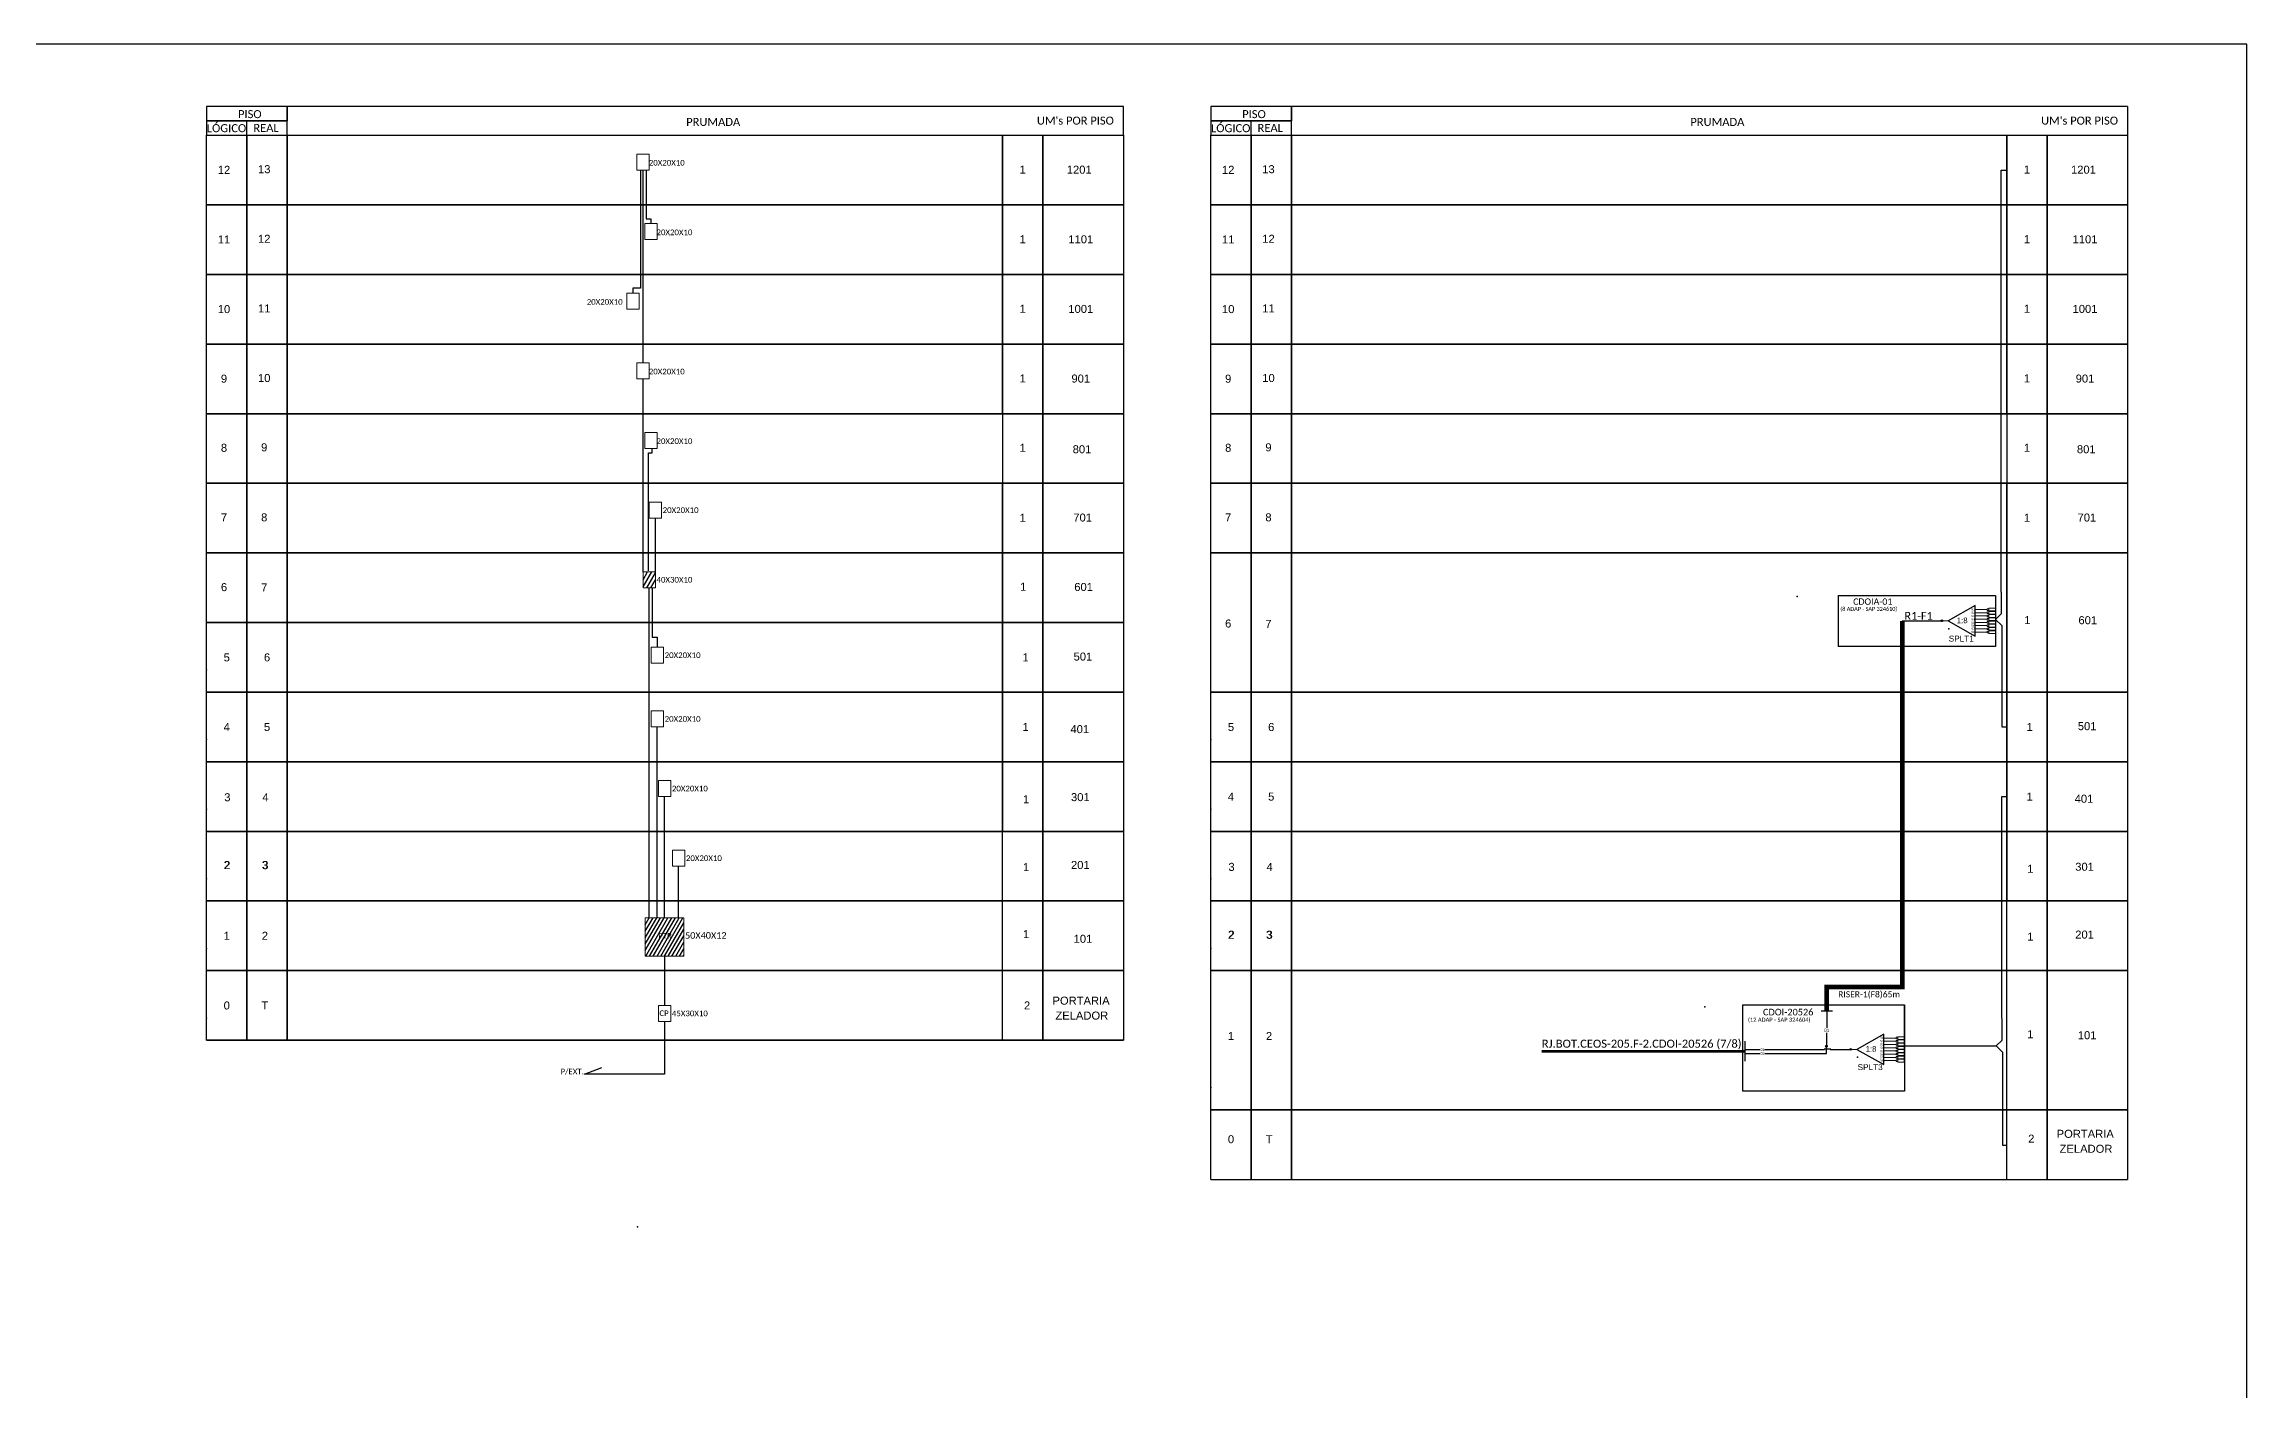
# Model space of a CAD drawing. Header units: metres. Extents: x 1105 to 1946, y -229 to 365.
# Drawn here: x 1459.4 to 1945.7, y 68.1 to 365.1 of the extents above; entities that cross this region are included whole.
import ezdxf
from ezdxf.enums import TextEntityAlignment as Align

# ---------------------------------------------------------------- set-up
doc = ezdxf.new("R2010")
doc.units = ezdxf.units.M
doc.styles.add('ARIAL', font='arial.ttf')
doc.styles.add('WMF-Calibri0', font='calibri.ttf')

# ---------------------------------------------------------------- blocks, each defined once
blk = doc.blocks.new('SPLT_1-8_SC-APC')
at = {"color": 1, "lineweight": 0}
blk.add_lwpolyline([(-17.04, -7.55), (-19.26, -7.55)], dxfattribs=at)
at = {"color": 1}
blk.add_lwpolyline([(-7.37, -2.1), (-17.04, -7.55), (-7.37, -13), (-7.37, -2.1)], dxfattribs=at)
at = {"color": 3, "lineweight": 0}
for points in [[(-2.99, -3.51), (-7.37, -3.51)], [(-7.37, -4.66), (-2.99, -4.66)], [(-7.37, -5.82), (-2.99, -5.82)], [(-7.37, -6.97), (-2.99, -6.97)], [(-2.41, -3.02), (-2.41, -4)], [(-2.41, -3.02), (0, -3.02)], [(-2.41, -4), (0, -4)], [(-2.41, -4.17), (-2.41, -5.16)], [(-2.41, -4.17), (0, -4.17)], [(-2.41, -5.16), (0, -5.16)], [(-2.41, -5.32), (-2.41, -6.31)], [(-2.41, -5.32), (0, -5.32)], [(-2.41, -6.31), (0, -6.31)], [(-2.41, -6.48), (-2.41, -7.46)], [(-2.41, -6.48), (0, -6.48)], [(-2.41, -7.46), (0, -7.46)], [(-2.41, -7.63), (-2.41, -8.62)], [(-2.41, -7.63), (0, -7.63)], [(-7.37, -8.12), (-2.99, -8.12)], [(-7.37, -9.28), (-2.99, -9.28)], [(-7.37, -10.43), (-2.99, -10.43)], [(-7.37, -11.58), (-2.99, -11.58)], [(-2.41, -8.62), (0, -8.62)], [(-2.41, -8.78), (-2.41, -9.77)], [(-2.41, -8.78), (0, -8.78)], [(-2.41, -9.77), (0, -9.77)], [(-2.41, -9.94), (-2.41, -10.92)], [(-2.41, -9.94), (0, -9.94)], [(-2.41, -10.92), (0, -10.92)], [(-2.41, -11.09), (-2.41, -12.08)], [(-2.41, -11.09), (0, -11.09)], [(-2.41, -12.08), (0, -12.08)]]:
    blk.add_lwpolyline(points, dxfattribs=at)
for points in [[(-2.99, -3.22), (-2.41, -3.22), (-2.41, -3.8), (-2.99, -3.8)], [(-2.99, -4.38), (-2.41, -4.38), (-2.41, -4.95), (-2.99, -4.95)], [(-2.99, -5.53), (-2.41, -5.53), (-2.41, -6.1), (-2.99, -6.1)], [(-2.99, -6.68), (-2.41, -6.68), (-2.41, -7.26), (-2.99, -7.26)], [(-2.99, -7.84), (-2.41, -7.84), (-2.41, -8.41), (-2.99, -8.41)], [(-2.99, -8.99), (-2.41, -8.99), (-2.41, -9.56), (-2.99, -9.56)], [(-2.99, -10.14), (-2.41, -10.14), (-2.41, -10.72), (-2.99, -10.72)], [(-2.99, -11.3), (-2.41, -11.3), (-2.41, -11.87), (-2.99, -11.87)]]:
    blk.add_lwpolyline(points, close=True, dxfattribs=at)
at = {"color": 1, "style": 'ARIAL'}
for s, height, p in [('1:8', 2, (-13.91, -8.4)), ('S1', 0.75, (-8.74, -3.78)), ('S2', 0.75, (-8.74, -4.97)), ('S3', 0.75, (-8.74, -6.18)), ('S4', 0.75, (-8.74, -7.36)), ('S5', 0.75, (-8.74, -8.57)), ('S6', 0.75, (-8.74, -9.69)), ('S7', 0.75, (-8.74, -10.78)), ('S8', 0.75, (-8.74, -11.9))]:
    blk.add_text(s, height=height, dxfattribs=at).set_placement(p)
blk = doc.blocks.new('SPLITTER_')
blk.add_point((0, 0))
at = {"style": 'ARIAL', "flags": 4}
blk.add_attdef('SPLT', (0, -3.26), '', height=1.5, dxfattribs=at)
blk = doc.blocks.new('A$C415C251F')
at = {"color": 3}
blk.add_point((0, 0), dxfattribs=at)
blk = doc.blocks.new('LEG_CDOIA8_C-SPLT_ESQ')
at = {"color": 3, "extrusion": (0, 0, -1), "xscale": -1, "zscale": -1}
blk.add_blockref('A$C415C251F', (0, 0), dxfattribs=at)
at = {"color": 1, "style": 'WMF-Calibri0', "flags": 4}
blk.add_attdef('MODELO', text='', height=1.5, dxfattribs=at).set_placement((22.54, -4.54), align=Align.CENTER)
blk.add_attdef('CDO', (21.44, -2.61), '', height=2, dxfattribs=at)
at = {"style": 'ARIAL', "flags": 4}
blk.add_attdef('SPLITAGEM', text='', height=1.5, dxfattribs=at).set_placement((18.61, -12.59), align=Align.CENTER)

msp = doc.modelspace()

# ---------------------------------------------------------------- hatches: boundary and pattern name
h = msp.add_hatch()
h.set_pattern_fill('ANSI31', color=1, scale=0.25, angle=15, style=0)
h.paths.add_polyline_path([(1594.33, 248.68), (1591.61, 248.68), (1591.61, 245.15), (1594.33, 245.15)])
h.paths.add_polyline_path([(1594.33, 245.96), (1602.84, 245.96), (1602.84, 247.86), (1594.33, 247.86)], flags=9)
h = msp.add_hatch(color=3)
h.dxf.hatch_style = 1
edge = h.paths.add_edge_path()
edge.add_arc((1878.31, 237.86), 0.186, 0, 360)
h = msp.add_hatch()
h.set_pattern_fill('ANSI31', color=1, scale=0.225, angle=15, style=0)
h.set_pattern_definition([(60, (886.942, -281.96005), (-0.6186669, 0.3571875), [])])
h.paths.add_polyline_path([(1600.62, 172.3), (1592.12, 172.3), (1592.12, 163.81), (1600.62, 163.81)])
h.paths.add_polyline_path([(1594.83, 167.37), (1598.25, 167.37), (1598.25, 169.24), (1594.83, 169.24)], flags=24)
h = msp.add_hatch(color=3)
h.dxf.hatch_style = 1
edge = h.paths.add_edge_path()
edge.add_arc((1852.84, 143.97), 0.186, 0, 360)
h = msp.add_hatch(color=3)
h.dxf.hatch_style = 1
edge = h.paths.add_edge_path()
edge.add_arc((1852.84, 143.97), 0.149, 0, 360)
h = msp.add_hatch(color=3)
h.dxf.hatch_style = 1
edge = h.paths.add_edge_path()
edge.add_arc((1858.19, 143.28), 0.186, 0, 360)
h = msp.add_hatch(color=3)
h.dxf.hatch_style = 1
edge = h.paths.add_edge_path()
edge.add_arc((1858.19, 143.28), 0.149, 0, 360)

# ---------------------------------------------------------------- linework, layer by layer
at = {"color": 7}
msp.add_lwpolyline([(1104.65, -228.88), (1945.65, -228.88), (1945.65, 365.12), (1104.65, 365.12)], close=True, dxfattribs=at)
for points in [[(1495.29, 348.16), (1513.07, 348.16), (1513.07, 351.32), (1495.29, 351.32)], [(1716.95, 348.16), (1734.73, 348.16), (1734.73, 351.32), (1716.95, 351.32)], [(1495.29, 345), (1513.07, 345), (1513.07, 348.16), (1495.29, 348.16)], [(1716.95, 345), (1734.73, 345), (1734.73, 348.16), (1716.95, 348.16)], [(1495.29, 345), (1504.18, 345), (1504.18, 329.64), (1495.29, 329.64)], [(1504.18, 345), (1513.07, 345), (1513.07, 329.64), (1504.18, 329.64)], [(1670.99, 345), (1679.88, 345), (1679.88, 329.64), (1670.99, 329.64)], [(1679.88, 345), (1697.66, 345), (1697.66, 329.64), (1679.88, 329.64)], [(1716.95, 345), (1725.84, 345), (1725.84, 329.64), (1716.95, 329.64)], [(1725.84, 345), (1734.73, 345), (1734.73, 329.64), (1725.84, 329.64)], [(1892.66, 345), (1901.55, 345), (1901.55, 329.64), (1892.66, 329.64)], [(1901.55, 345), (1919.32, 345), (1919.32, 329.64), (1901.55, 329.64)], [(1495.29, 329.64), (1504.18, 329.64), (1504.18, 314.27), (1495.29, 314.27)], [(1504.18, 329.64), (1513.07, 329.64), (1513.07, 314.27), (1504.18, 314.27)], [(1670.99, 329.64), (1679.88, 329.64), (1679.88, 314.27), (1670.99, 314.27)], [(1679.88, 329.64), (1697.66, 329.64), (1697.66, 314.27), (1679.88, 314.27)], [(1716.95, 329.64), (1725.84, 329.64), (1725.84, 314.27), (1716.95, 314.27)], [(1725.84, 329.64), (1734.73, 329.64), (1734.73, 314.27), (1725.84, 314.27)], [(1892.66, 329.64), (1901.55, 329.64), (1901.55, 314.27), (1892.66, 314.27)], [(1901.55, 329.64), (1919.32, 329.64), (1919.32, 314.27), (1901.55, 314.27)], [(1495.29, 314.27), (1504.18, 314.27), (1504.18, 298.91), (1495.29, 298.91)], [(1504.18, 314.27), (1513.07, 314.27), (1513.07, 298.91), (1504.18, 298.91)], [(1670.99, 314.27), (1679.88, 314.27), (1679.88, 298.91), (1670.99, 298.91)], [(1679.88, 314.27), (1697.66, 314.27), (1697.66, 298.91), (1679.88, 298.91)], [(1716.95, 314.27), (1725.84, 314.27), (1725.84, 298.91), (1716.95, 298.91)], [(1725.84, 314.27), (1734.73, 314.27), (1734.73, 298.91), (1725.84, 298.91)], [(1892.66, 314.27), (1901.55, 314.27), (1901.55, 298.91), (1892.66, 298.91)], [(1901.55, 314.27), (1919.32, 314.27), (1919.32, 298.91), (1901.55, 298.91)], [(1495.29, 298.91), (1504.18, 298.91), (1504.18, 283.55), (1495.29, 283.55)], [(1504.18, 298.91), (1513.07, 298.91), (1513.07, 283.55), (1504.18, 283.55)], [(1670.99, 298.91), (1679.88, 298.91), (1679.88, 283.55), (1670.99, 283.55)], [(1679.88, 298.91), (1697.66, 298.91), (1697.66, 283.55), (1679.88, 283.55)], [(1716.95, 298.91), (1725.84, 298.91), (1725.84, 283.55), (1716.95, 283.55)], [(1725.84, 298.91), (1734.73, 298.91), (1734.73, 283.55), (1725.84, 283.55)], [(1892.66, 298.91), (1901.55, 298.91), (1901.55, 283.55), (1892.66, 283.55)], [(1901.55, 298.91), (1919.32, 298.91), (1919.32, 283.55), (1901.55, 283.55)], [(1495.29, 283.55), (1504.18, 283.55), (1504.18, 268.19), (1495.29, 268.19)], [(1504.18, 283.55), (1513.07, 283.55), (1513.07, 268.19), (1504.18, 268.19)], [(1679.88, 283.55), (1697.66, 283.55), (1697.66, 268.19), (1679.88, 268.19)], [(1716.95, 283.55), (1725.84, 283.55), (1725.84, 268.19), (1716.95, 268.19)], [(1725.84, 283.55), (1734.73, 283.55), (1734.73, 268.19), (1725.84, 268.19)], [(1901.55, 283.55), (1919.32, 283.55), (1919.32, 268.19), (1901.55, 268.19)], [(1495.29, 268.19), (1504.18, 268.19), (1504.18, 252.83), (1495.29, 252.83)], [(1504.18, 268.19), (1513.07, 268.19), (1513.07, 252.83), (1504.18, 252.83)], [(1670.99, 268.19), (1679.88, 268.19), (1679.88, 252.83), (1670.99, 252.83)], [(1679.88, 268.19), (1697.66, 268.19), (1697.66, 252.83), (1679.88, 252.83)], [(1716.95, 268.19), (1725.84, 268.19), (1725.84, 252.83), (1716.95, 252.83)], [(1725.84, 268.19), (1734.73, 268.19), (1734.73, 252.83), (1725.84, 252.83)], [(1892.66, 268.19), (1901.55, 268.19), (1901.55, 252.83), (1892.66, 252.83)], [(1901.55, 268.19), (1919.32, 268.19), (1919.32, 252.83), (1901.55, 252.83)], [(1495.29, 252.83), (1504.18, 252.83), (1504.18, 237.46), (1495.29, 237.46)], [(1504.18, 252.83), (1513.07, 252.83), (1513.07, 237.46), (1504.18, 237.46)], [(1670.99, 252.83), (1679.88, 252.83), (1679.88, 237.46), (1670.99, 237.46)], [(1679.88, 252.83), (1697.66, 252.83), (1697.66, 237.46), (1679.88, 237.46)], [(1716.95, 252.83), (1725.84, 252.83), (1725.84, 222.1), (1716.95, 222.1)], [(1725.84, 252.83), (1734.73, 252.83), (1734.73, 222.1), (1725.84, 222.1)], [(1892.66, 252.83), (1901.55, 252.83), (1901.55, 222.1), (1892.66, 222.1)], [(1901.55, 252.83), (1919.32, 252.83), (1919.32, 222.1), (1901.55, 222.1)], [(1495.29, 237.46), (1504.18, 237.46), (1504.18, 222.1), (1495.29, 222.1)], [(1504.18, 237.46), (1513.07, 237.46), (1513.07, 222.1), (1504.18, 222.1)], [(1670.99, 237.46), (1679.88, 237.46), (1679.88, 222.1), (1670.99, 222.1)], [(1679.88, 237.46), (1697.66, 237.46), (1697.66, 222.1), (1679.88, 222.1)], [(1495.29, 222.1), (1504.18, 222.1), (1504.18, 206.74), (1495.29, 206.74)], [(1504.18, 222.1), (1513.07, 222.1), (1513.07, 206.74), (1504.18, 206.74)], [(1670.99, 222.1), (1679.88, 222.1), (1679.88, 206.74), (1670.99, 206.74)], [(1679.88, 222.1), (1697.66, 222.1), (1697.66, 206.74), (1679.88, 206.74)], [(1716.95, 222.1), (1725.84, 222.1), (1725.84, 206.74), (1716.95, 206.74)], [(1725.84, 222.1), (1734.73, 222.1), (1734.73, 206.74), (1725.84, 206.74)], [(1892.66, 222.1), (1901.55, 222.1), (1901.55, 206.74), (1892.66, 206.74)], [(1901.55, 222.1), (1919.32, 222.1), (1919.32, 206.74), (1901.55, 206.74)], [(1495.29, 206.74), (1504.18, 206.74), (1504.18, 191.38), (1495.29, 191.38)], [(1504.18, 206.74), (1513.07, 206.74), (1513.07, 191.38), (1504.18, 191.38)], [(1670.99, 206.74), (1679.88, 206.74), (1679.88, 191.38), (1670.99, 191.38)], [(1679.88, 206.74), (1697.66, 206.74), (1697.66, 191.38), (1679.88, 191.38)], [(1716.95, 206.74), (1725.84, 206.74), (1725.84, 191.38), (1716.95, 191.38)], [(1725.84, 206.74), (1734.73, 206.74), (1734.73, 191.38), (1725.84, 191.38)], [(1892.66, 206.74), (1901.55, 206.74), (1901.55, 191.38), (1892.66, 191.38)], [(1901.55, 206.74), (1919.32, 206.74), (1919.32, 191.38), (1901.55, 191.38)], [(1495.29, 191.38), (1504.18, 191.38), (1504.18, 176.02), (1495.29, 176.02)], [(1504.18, 191.38), (1513.07, 191.38), (1513.07, 176.02), (1504.18, 176.02)], [(1670.99, 191.38), (1679.88, 191.38), (1679.88, 176.02), (1670.99, 176.02)], [(1679.88, 191.38), (1697.66, 191.38), (1697.66, 176.02), (1679.88, 176.02)], [(1716.95, 191.38), (1725.84, 191.38), (1725.84, 176.02), (1716.95, 176.02)], [(1725.84, 191.38), (1734.73, 191.38), (1734.73, 176.02), (1725.84, 176.02)], [(1892.66, 191.38), (1901.55, 191.38), (1901.55, 176.02), (1892.66, 176.02)], [(1901.55, 191.38), (1919.32, 191.38), (1919.32, 176.02), (1901.55, 176.02)], [(1495.29, 176.02), (1504.18, 176.02), (1504.18, 160.66), (1495.29, 160.66)], [(1504.18, 176.02), (1513.07, 176.02), (1513.07, 160.66), (1504.18, 160.66)], [(1670.99, 176.02), (1679.88, 176.02), (1679.88, 160.66), (1670.99, 160.66)], [(1679.88, 176.02), (1697.66, 176.02), (1697.66, 160.66), (1679.88, 160.66)], [(1716.95, 176.02), (1725.84, 176.02), (1725.84, 160.66), (1716.95, 160.66)], [(1725.84, 176.02), (1734.73, 176.02), (1734.73, 160.66), (1725.84, 160.66)], [(1892.66, 176.02), (1901.55, 176.02), (1901.55, 160.66), (1892.66, 160.66)], [(1901.55, 176.02), (1919.32, 176.02), (1919.32, 160.66), (1901.55, 160.66)], [(1495.29, 160.66), (1504.18, 160.66), (1504.18, 145.29), (1495.29, 145.29)], [(1504.18, 160.66), (1513.07, 160.66), (1513.07, 145.29), (1504.18, 145.29)], [(1670.99, 160.66), (1679.88, 160.66), (1679.88, 145.29), (1670.99, 145.29)], [(1679.88, 160.66), (1697.66, 160.66), (1697.66, 145.29), (1679.88, 145.29)], [(1716.95, 160.66), (1725.84, 160.66), (1725.84, 129.93), (1716.95, 129.93)], [(1725.84, 160.66), (1734.73, 160.66), (1734.73, 129.93), (1725.84, 129.93)], [(1892.66, 160.66), (1901.55, 160.66), (1901.55, 129.93), (1892.66, 129.93)], [(1901.55, 160.66), (1919.32, 160.66), (1919.32, 129.93), (1901.55, 129.93)]]:
    msp.add_lwpolyline(points, close=True)
for points in [[(1697.66, 351.32), (1513.07, 351.32), (1513.07, 351.32), (1513.07, 348.16)], [(1697.66, 345), (1697.66, 351.32)], [(1919.32, 351.32), (1734.73, 351.32), (1734.73, 351.32), (1734.73, 348.16)], [(1919.32, 351.32), (1919.32, 345)], [(1504.18, 345), (1504.18, 348.16)], [(1725.84, 345), (1725.84, 348.16)], [(1513.07, 345), (1670.99, 345)], [(1513.07, 345), (1670.99, 345)], [(1513.07, 345), (1670.99, 345)], [(1513.07, 345), (1670.99, 345)], [(1513.07, 345), (1670.99, 345)], [(1513.07, 345), (1670.99, 345)], [(1670.99, 329.64), (1513.07, 329.64), (1513.07, 345), (1670.99, 345)], [(1670.99, 345), (1670.99, 329.64)], [(1670.99, 345), (1697.66, 345)], [(1670.99, 345), (1697.66, 345)], [(1734.73, 345), (1892.66, 345)], [(1734.73, 345), (1892.66, 345)], [(1734.73, 345), (1892.66, 345)], [(1734.73, 345), (1892.66, 345)], [(1734.73, 345), (1892.66, 345)], [(1734.73, 345), (1892.66, 345)], [(1892.66, 329.64), (1734.73, 329.64), (1734.73, 345), (1892.66, 345)], [(1892.66, 345), (1892.66, 329.64)], [(1892.66, 345), (1919.32, 345)], [(1892.66, 345), (1919.32, 345)], [(1513.07, 329.64), (1670.99, 329.64)], [(1513.07, 329.64), (1670.99, 329.64)], [(1513.07, 329.64), (1670.99, 329.64)], [(1670.99, 314.27), (1513.07, 314.27), (1513.07, 329.64), (1670.99, 329.64)], [(1670.99, 329.64), (1670.99, 314.27)], [(1670.99, 329.64), (1697.66, 329.64)], [(1734.73, 329.64), (1892.66, 329.64)], [(1734.73, 329.64), (1892.66, 329.64)], [(1734.73, 329.64), (1892.66, 329.64)], [(1892.66, 314.27), (1734.73, 314.27), (1734.73, 329.64), (1892.66, 329.64)], [(1892.66, 329.64), (1892.66, 314.27)], [(1892.66, 329.64), (1919.32, 329.64)], [(1513.07, 314.27), (1670.99, 314.27)], [(1670.99, 298.91), (1513.07, 298.91), (1513.07, 314.27), (1670.99, 314.27)], [(1670.99, 314.27), (1670.99, 298.91)], [(1734.73, 314.27), (1892.66, 314.27)], [(1892.66, 298.91), (1734.73, 298.91), (1734.73, 314.27), (1892.66, 314.27)], [(1892.66, 314.27), (1892.66, 298.91)], [(1513.07, 298.91), (1670.99, 298.91)], [(1670.99, 283.55), (1513.07, 283.55), (1513.07, 298.91), (1670.99, 298.91)], [(1670.99, 298.91), (1670.99, 283.55)], [(1734.73, 298.91), (1892.66, 298.91)], [(1892.66, 283.55), (1734.73, 283.55), (1734.73, 298.91), (1892.66, 298.91)], [(1892.66, 298.91), (1892.66, 283.55)], [(1670.99, 268.19), (1513.07, 268.19), (1513.07, 283.55), (1670.99, 283.55)], [(1670.99, 283.55), (1670.99, 268.19)], [(1670.99, 283.55), (1679.88, 283.55), (1679.88, 268.19), (1670.99, 268.19)], [(1892.66, 268.19), (1734.73, 268.19), (1734.73, 283.55), (1892.66, 283.55)], [(1892.66, 283.55), (1892.66, 268.19)], [(1892.66, 283.55), (1901.55, 283.55), (1901.55, 268.19), (1892.66, 268.19)], [(1670.99, 252.83), (1513.07, 252.83), (1513.07, 268.19), (1670.99, 268.19)], [(1670.99, 268.19), (1670.99, 252.83)], [(1892.66, 252.83), (1734.73, 252.83), (1734.73, 268.19), (1892.66, 268.19)], [(1892.66, 268.19), (1892.66, 252.83)], [(1670.99, 237.46), (1513.07, 237.46), (1513.07, 252.83), (1670.99, 252.83)], [(1670.99, 252.83), (1670.99, 237.46)], [(1892.66, 222.1), (1734.73, 222.1), (1734.73, 252.83), (1892.66, 252.83)], [(1892.66, 252.83), (1892.66, 222.1)], [(1670.99, 222.1), (1513.07, 222.1), (1513.07, 237.46), (1670.99, 237.46)], [(1670.99, 237.46), (1670.99, 222.1)], [(1670.99, 206.74), (1513.07, 206.74), (1513.07, 222.1), (1670.99, 222.1)], [(1670.99, 222.1), (1670.99, 206.74)], [(1892.66, 206.74), (1734.73, 206.74), (1734.73, 222.1), (1892.66, 222.1)], [(1892.66, 222.1), (1892.66, 206.74)], [(1670.99, 191.38), (1513.07, 191.38), (1513.07, 206.74), (1670.99, 206.74)], [(1670.99, 206.74), (1670.99, 191.38)], [(1892.66, 191.38), (1734.73, 191.38), (1734.73, 206.74), (1892.66, 206.74)], [(1892.66, 206.74), (1892.66, 191.38)], [(1670.99, 176.02), (1513.07, 176.02), (1513.07, 191.38), (1670.99, 191.38)], [(1892.66, 176.02), (1734.73, 176.02), (1734.73, 191.38), (1892.66, 191.38)], [(1892.66, 191.38), (1892.66, 176.02)], [(1670.99, 160.66), (1513.07, 160.66), (1513.07, 176.02), (1670.99, 176.02)], [(1892.66, 160.66), (1734.73, 160.66), (1734.73, 176.02), (1892.66, 176.02)], [(1670.99, 145.29), (1513.07, 145.29), (1513.07, 160.66), (1670.99, 160.66)], [(1892.66, 129.93), (1734.73, 129.93), (1734.73, 160.66), (1892.66, 160.66)], [(1495.29, 145.29), (1504.18, 145.29)], [(1504.18, 145.29), (1513.07, 145.29)], [(1513.07, 145.29), (1670.99, 145.29)], [(1670.99, 145.29), (1679.88, 145.29)], [(1679.88, 145.29), (1697.66, 145.29)], [(1716.95, 114.57), (1716.95, 129.93), (1725.84, 129.93), (1725.84, 114.57)], [(1725.84, 114.57), (1725.84, 129.93), (1734.73, 129.93), (1734.73, 114.57)], [(1734.73, 114.57), (1734.73, 129.93), (1892.66, 129.93)], [(1892.66, 114.57), (1892.66, 129.93), (1901.55, 129.93), (1901.55, 114.57)], [(1901.55, 114.57), (1901.55, 129.93), (1919.32, 129.93), (1919.32, 114.57)], [(1716.95, 114.57), (1919.32, 114.57)]]:
    msp.add_lwpolyline(points)
at = {"color": 7, "lineweight": 0}
for points in [[(1590.28, 340.85), (1592.99, 340.85), (1592.99, 337.32), (1590.28, 337.32)], [(1591.99, 325.49), (1594.7, 325.49), (1594.7, 321.96), (1591.99, 321.96)], [(1588.01, 310.13), (1590.73, 310.13), (1590.73, 306.59), (1588.01, 306.59)], [(1590.28, 294.77), (1592.99, 294.77), (1592.99, 291.23), (1590.28, 291.23)], [(1591.99, 279.4), (1594.7, 279.4), (1594.7, 275.87), (1591.99, 275.87)], [(1592.97, 264.04), (1595.69, 264.04), (1595.69, 260.51), (1592.97, 260.51)], [(1593.41, 232.02), (1596.12, 232.02), (1596.12, 228.49), (1593.41, 228.49)], [(1593.41, 217.96), (1596.12, 217.96), (1596.12, 214.42), (1593.41, 214.42)], [(1595.01, 202.59), (1597.73, 202.59), (1597.73, 199.06), (1595.01, 199.06)], [(1598.11, 187.23), (1600.83, 187.23), (1600.83, 183.7), (1598.11, 183.7)], [(1595.01, 152.97), (1597.73, 152.97), (1597.73, 149.44), (1595.01, 149.44)]]:
    msp.add_lwpolyline(points, close=True, dxfattribs=at)
at = {"color": 3}
for points in [[(1591.03, 337.32), (1591.03, 311.24), (1589.37, 311.24), (1589.37, 310.13)], [(1591.64, 294.77), (1591.64, 337.32)], [(1592.28, 337.32), (1592.28, 326.56), (1593.34, 326.56), (1593.34, 325.49)], [(1891.42, 244.2), (1891.42, 337.32), (1892.66, 337.32)], [(1591.64, 248.69), (1591.64, 291.23)], [(1592.84, 270.04), (1592.84, 274.93), (1593.61, 274.93), (1593.61, 275.87)], [(1592.84, 248.86), (1592.84, 270.04)], [(1594.33, 248.68), (1594.33, 260.51)], [(1592.97, 172.3), (1592.97, 245.15)], [(1593.63, 245.15), (1593.63, 234.24), (1594.77, 234.24), (1594.77, 232.02)], [(1891.42, 244.2), (1891.42, 239.36), (1890.17, 238.16), (1891.58, 236.8)], [(1891.58, 236.8), (1891.58, 214.42), (1892.66, 214.42)], [(1594.77, 172.3), (1594.77, 214.42)], [(1596.37, 172.3), (1596.37, 199.06)], [(1891.58, 150.19), (1891.58, 199.06), (1892.66, 199.06)], [(1599.47, 172.3), (1599.47, 183.7)], [(1596.37, 163.81), (1596.37, 152.97)], [(1596.37, 149.44), (1596.37, 137.81), (1578.7, 137.81), (1582.51, 139.31)], [(1891.58, 150.09), (1891.58, 145.25), (1890.32, 144.04), (1891.73, 142.69)], [(1834.81, 143.24), (1838.14, 143.24)], [(1839.15, 143.24), (1852.42, 143.24)], [(1852.3, 143.43), (1852.42, 143.24)], [(1852.3, 143.43), (1853.77, 143.43), (1853.62, 143.24)], [(1853.62, 143.24), (1858.01, 143.24)], [(1870.05, 144.04), (1890.32, 144.04)], [(1891.73, 142.69), (1891.73, 122.15), (1892.66, 122.15)]]:
    msp.add_lwpolyline(points, dxfattribs=at)
at = {"color": 1, "lineweight": 0}
for points in [[(1591.61, 248.68), (1594.33, 248.68), (1594.33, 245.15), (1591.61, 245.15)], [(1592.12, 172.3), (1600.62, 172.3), (1600.62, 163.81), (1592.12, 163.81)]]:
    msp.add_lwpolyline(points, close=True, dxfattribs=at)
at = {"color": 1}
for points in [[(1855.44, 243.42), (1890.17, 243.42), (1890.17, 232.17), (1855.44, 232.17)], [(1855.44, 243.42), (1855.44, 232.17)], [(1870.05, 134.03), (1834.39, 134.03), (1834.39, 153.14), (1870.05, 153.14)], [(1870.05, 140.49), (1870.05, 153.14), (1870.05, 134.03)], [(1834.81, 145.05), (1834.81, 140.67)]]:
    msp.add_lwpolyline(points, dxfattribs=at)
at = {"color": 5, "const_width": 1}
msp.add_lwpolyline([(1869.58, 237.83), (1869.58, 157.02), (1852.89, 157.02), (1852.89, 151.78)], dxfattribs=at)
at = {"color": 5}
for points in [[(1869.58, 237.83), (1878.3, 237.83)], [(1851.65, 151.78), (1854.14, 151.78)], [(1852.89, 151.78), (1852.89, 148.03)], [(1852.85, 146.89), (1852.85, 143.8)]]:
    msp.add_lwpolyline(points, dxfattribs=at)
at = {"color": 1, "const_width": 0.581}
msp.add_lwpolyline([(1789.97, 142.86), (1834.81, 142.86)], dxfattribs=at)
at = {"color": 2}
for points in [[(1834.81, 142.33), (1838.14, 142.33)], [(1839.25, 142.33), (1852.85, 142.33)], [(1852.85, 142.33), (1852.85, 143.8)]]:
    msp.add_lwpolyline(points, dxfattribs=at)
at = {"color": 3}
for centre, radius in [((1878.31, 237.86), 0.186), ((1852.84, 143.97), 0.186), ((1852.84, 143.97), 0.149), ((1858.19, 143.28), 0.186), ((1858.19, 143.28), 0.149)]:
    msp.add_circle(centre, radius, dxfattribs=at)
for p in [(1495.29, 227), (1495.29, 211.64), (1716.95, 211.64), (1495.29, 196.27), (1716.95, 196.27), (1495.29, 180.91), (1716.95, 180.91), (1495.29, 165.55), (1716.95, 165.55), (1495.29, 150.19), (1716.95, 134.83), (1590.36, 104.1)]:
    msp.add_point(p)

# ---------------------------------------------------------------- block references
ref = msp.add_blockref('LEG_CDOIA8_C-SPLT_ESQ', (1846.4, 243.21), dxfattribs=dict(at, xscale=0.6998400000001591, yscale=0.6998400000001591, zscale=0.6998400000001591))
ref.add_attrib('CDO', 'CDOIA-01', (1858.74, 241.39), dxfattribs={"color": 1, "height": 1.4, "style": 'WMF-Calibri0'})
ref.add_attrib('MODELO', '(8 ADAP - SAP 324610)', dxfattribs={"color": 1, "height": 0.8748, "style": 'WMF-Calibri0'}).set_placement((1862.18, 240.04), align=Align.CENTER)
at = {"color": 3, "xscale": 0.616000000000019, "yscale": 0.616000000000019, "zscale": 0.616000000000019}
for p in [(1890.17, 242.5), (1870.05, 147.93)]:
    msp.add_blockref('SPLT_1-8_SC-APC', p, dxfattribs=at)
ref = msp.add_blockref('SPLITTER_', (1879.83, 236.1), dxfattribs=dict(xscale=0.8640000000001964, yscale=0.8640000000001964, zscale=0.8640000000001964))
ref.add_attrib('SPLT', 'SPLT1', (1879.83, 233.28), dxfattribs={"height": 1.296, "style": 'ARIAL'})
at = {"color": 3}
ref = msp.add_blockref('LEG_CDOIA8_C-SPLT_ESQ', (1826, 152.67), dxfattribs=dict(at, xscale=0.7278336000001655, yscale=0.7278336000001655, zscale=0.7278336000001655))
ref.add_attrib('CDO', 'CDOI-20526', (1838.83, 150.77), dxfattribs={"color": 1, "height": 1.456, "style": 'WMF-Calibri0'})
ref.add_attrib('MODELO', '(12 ADAP - SAP 324604)', dxfattribs={"color": 1, "height": 0.9098, "style": 'WMF-Calibri0'}).set_placement((1842.41, 149.36), align=Align.CENTER)
ref = msp.add_blockref('SPLITTER_', (1859.71, 141.53), dxfattribs=dict(xscale=0.8640000000001964, yscale=0.8640000000001964, zscale=0.8640000000001964))
ref.add_attrib('SPLT', 'SPLT3', (1859.71, 138.71), dxfattribs={"height": 1.296, "style": 'ARIAL'})

# ---------------------------------------------------------------- texts
at = {"style": 'WMF-Calibri0'}
for s, height, p in [('     PISO', 1.767, (1499.1, 348.78)), ('     PISO', 1.767, (1720.76, 348.78)), ('  LÓGICO', 1.767, (1494.07, 345.68)), ('    REAL', 1.767, (1503.11, 345.73)), ('PRUMADA', 1.767, (1601.14, 347.06)), ("UM's POR PISO", 1.7666, (1678.55, 347.35)), ('  LÓGICO', 1.767, (1715.74, 345.68)), ('    REAL', 1.767, (1724.77, 345.73)), ('PRUMADA', 1.767, (1822.8, 347.06)), ("UM's POR PISO", 1.7666, (1900.21, 347.35)), ('20X20X10', 1.246, (1592.89, 338.31)), ('20X20X10', 1.246, (1594.59, 322.95)), ('20X20X10', 1.246, (1579.19, 307.59)), ('20X20X10', 1.246, (1592.89, 292.23)), ('20X20X10', 1.246, (1594.59, 276.87)), ('20X20X10', 1.246, (1595.95, 261.65)), ('40X30X10', 1.246, (1594.59, 246.29)), ('20X20X10', 1.246, (1596.39, 229.63)), ('20X20X10', 1.246, (1596.39, 215.57)), ('20X20X10', 1.246, (1597.99, 200.21)), ('20X20X10', 1.246, (1601.09, 184.84)), ('PTR', 1.246, (1594.98, 167.69)), ('50X40X12', 1.44, (1600.89, 167.7)), ('CP', 1.246, (1595.23, 150.62)), ('45X30X10', 1.246, (1597.99, 150.59)), ('P/EXT.', 1.246, (1573.41, 137.77))]:
    msp.add_text(s, height=height, dxfattribs=at).set_placement(p)
at = {"style": 'ARIAL'}
for s, height, p in [('12', 1.767, (1499.12, 337.37)), ('13', 1.767, (1508, 337.51)), ('1', 1.77, (1675.43, 337.44)), ('1201 ', 1.767, (1688.24, 337.4)), ('12', 1.767, (1720.78, 337.37)), ('13', 1.767, (1729.67, 337.51)), ('1', 1.77, (1897.09, 337.44)), ('1201 ', 1.767, (1909.91, 337.4)), ('11', 1.767, (1499.12, 322)), ('12', 1.767, (1508, 322.15)), ('1', 1.77, (1675.43, 322.07)), ('1101', 1.767, (1688.24, 322.04)), ('11', 1.767, (1720.78, 322)), ('12', 1.767, (1729.67, 322.15)), ('1', 1.77, (1897.09, 322.07)), ('1101', 1.767, (1909.91, 322.04)), ('10', 1.767, (1499.12, 306.64)), ('11', 1.767, (1508, 306.79)), ('1', 1.77, (1675.43, 306.71)), ('1001', 1.767, (1688.24, 306.68)), ('10', 1.767, (1720.78, 306.64)), ('11', 1.767, (1729.67, 306.79)), ('1', 1.77, (1897.09, 306.71)), ('1001', 1.767, (1909.91, 306.68)), ('9', 1.77, (1499.12, 291.28)), ('10', 1.767, (1508, 291.43)), ('1', 1.77, (1675.43, 291.35)), ('901', 1.767, (1688.24, 291.31)), ('9', 1.77, (1720.78, 291.28)), ('10', 1.767, (1729.67, 291.43)), ('1', 1.77, (1897.09, 291.35)), ('901', 1.767, (1909.91, 291.31)), ('8', 1.77, (1499.12, 276.03)), ('9', 1.77, (1508, 276.13)), ('1', 1.77, (1675.43, 276.03)), ('801', 1.767, (1688.51, 275.71)), ('8', 1.77, (1720.78, 276.03)), ('9', 1.77, (1729.67, 276.13)), ('1', 1.77, (1897.09, 276.03)), ('801', 1.767, (1910.18, 275.71)), ('7', 1.77, (1499.12, 260.68)), ('8', 1.77, (1508, 260.68)), ('1', 1.77, (1675.43, 260.59)), ('701', 1.767, (1688.65, 260.64)), ('7', 1.77, (1720.78, 260.68)), ('8', 1.77, (1729.67, 260.68)), ('1', 1.77, (1897.09, 260.59)), ('701', 1.767, (1910.32, 260.64)), ('6', 1.77, (1499.12, 245.28)), ('7', 1.77, (1508, 245.21)), ('1', 1.77, (1675.53, 245.36)), ('601', 1.767, (1688.86, 245.32)), ('1', 1.77, (1897.19, 238.01)), ('601', 1.767, (1910.52, 237.98)), ('6', 1.77, (1720.78, 237.25)), ('7', 1.77, (1729.67, 237.17)), ('5', 1.77, (1499.73, 229.78)), ('6', 1.77, (1508.62, 229.78)), ('1', 1.77, (1676.05, 229.78)), ('501', 1.767, (1688.71, 229.96)), ('4', 1.77, (1499.73, 214.42)), ('5', 1.77, (1508.62, 214.42)), ('1', 1.77, (1676.05, 214.42)), ('401', 1.767, (1688.02, 213.95)), ('5', 1.77, (1721.4, 214.42)), ('6', 1.77, (1730.28, 214.42)), ('1', 1.77, (1897.71, 214.42)), ('501', 1.767, (1910.38, 214.6)), ('3', 1.77, (1499.86, 198.91)), ('4', 1.77, (1508.27, 198.91)), ('1', 1.77, (1676.17, 198.48)), ('301', 1.767, (1688.14, 198.94)), ('4', 1.77, (1721.4, 199.06)), ('5', 1.77, (1730.28, 199.06)), ('1', 1.77, (1897.71, 199.06)), ('401', 1.767, (1909.68, 198.59)), ('2', 1.77, (1499.73, 183.94)), ('2', 1.77, (1499.86, 183.94)), ('3', 1.77, (1508.14, 183.94)), ('3', 1.77, (1508.27, 183.94)), ('201', 1.767, (1688.14, 183.97)), ('1', 1.77, (1676.17, 183.51)), ('3', 1.77, (1721.52, 183.55)), ('4', 1.77, (1729.93, 183.55)), ('1', 1.77, (1897.84, 183.12)), ('301', 1.767, (1909.81, 183.58)), ('1', 1.77, (1499.73, 168.34)), ('2', 1.77, (1508.14, 168.34)), ('1', 1.77, (1676.17, 168.72)), ('101', 1.767, (1688.72, 167.68)), ('2', 1.77, (1721.4, 168.57)), ('2', 1.77, (1721.52, 168.57)), ('3', 1.77, (1729.8, 168.57)), ('3', 1.77, (1729.93, 168.57)), ('1', 1.77, (1897.84, 168.15)), ('201', 1.767, (1909.81, 168.61)), ('0', 1.77, (1499.73, 152.97)), ('T', 1.77, (1508.14, 152.97)), ('2', 1.77, (1676.39, 152.97)), ('PORTARIA', 1.767, (1688.3, 154.03)), ('ZELADOR', 1.767, (1688.47, 150.73)), ('1', 1.77, (1721.4, 146.23)), ('2', 1.77, (1729.8, 146.23)), ('01', 0.72, (1852.89, 147.49)), ('1', 1.77, (1897.84, 146.62)), ('101', 1.767, (1910.38, 146.4)), ('01', 0.581, (1838.7, 143.2)), ('02', 0.581, (1838.7, 142.34)), ('0', 1.77, (1721.4, 123.45)), ('T', 1.77, (1729.8, 123.45)), ('2', 1.77, (1898.05, 123.58)), ('PORTARIA', 1.767, (1909.96, 124.64)), ('ZELADOR', 1.767, (1910.13, 121.34))]:
    msp.add_text(s, height=height, dxfattribs=at).set_placement(p, align=Align.MIDDLE_CENTER)
at = {"color": 5, "style": 'WMF-Calibri0'}
for s, height, p in [('R1-F1', 1.728, (1870.05, 238.08)), ('RISER-1(F8)65m', 1.35, (1855.43, 154.75))]:
    msp.add_text(s, height=height, dxfattribs=at).set_placement(p)
at = {"color": 1, "style": 'WMF-Calibri0'}
msp.add_text('RJ.BOT.CEOS-205.F-2.CDOI-20526 (7/8)', height=1.7742, dxfattribs=at).set_placement((1812.05, 144.53, 3.7), align=Align.MIDDLE_CENTER)

doc.saveas('drawing.dxf')
